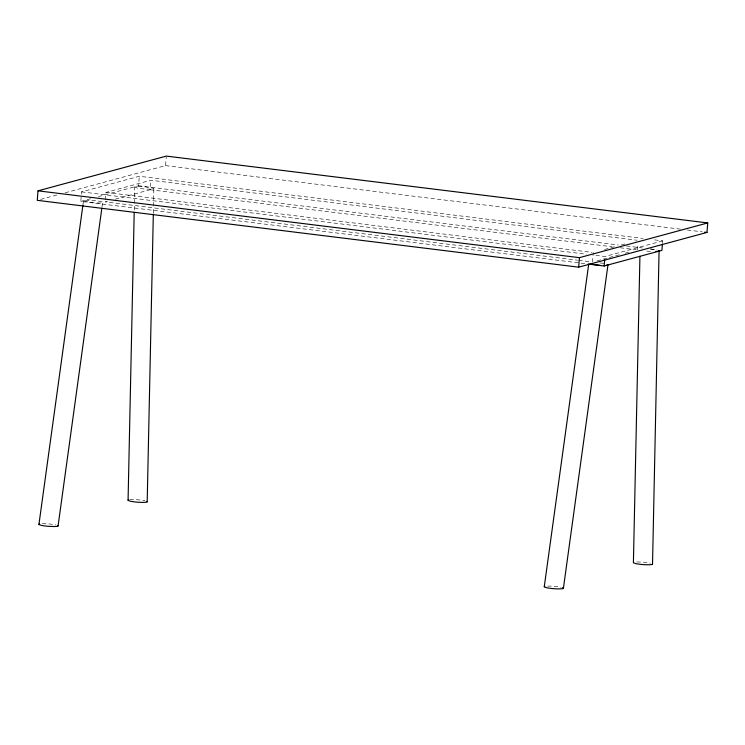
<?xml version="1.0" encoding="UTF-8"?>
<svg xmlns="http://www.w3.org/2000/svg" width="745" height="745" viewBox="0 0 745 745"><rect width="100%" height="100%" fill="white"/><g stroke="black" fill="none" stroke-linecap="round" stroke-linejoin="round"><path stroke-width="0.56" stroke-dasharray="3.73 2.79" d="M134.249 210.118L134.37 204.316M134.398 203.161L134.743 186.921L142.612 186.446L153.749 188.289A9.881 1.22 4.6 0 1 150.49 189.174L145.992 189.09A9.489 1.173 4.6 0 1 136.968 187.973L134.743 186.921M153.34 212.977L153.47 207.175M153.489 206.011L153.861 188.615M584.76 263.609L80.795 201.401L81.559 191.893L139.296 176.267L643.075 238.456M105.427 199.781L106.023 192.387L150.937 180.234L637.059 240.235M98.526 196.596L138.533 185.766L139.296 176.267M115.363 199.157L150.164 189.733L150.937 180.234M65.141 192.787L165.567 165.604L166.247 157.158M592.536 262.044L593.299 252.536M637.45 249.882L637.962 243.55M662.51 242.982L662.678 240.877L652.303 239.592M82.881 205.387L83.515 200.787L91.384 200.312A9.489 1.173 4.6 0 1 100.407 201.429L102.521 202.156A9.881 1.22 4.6 0 1 99.262 203.04L89.819 202.51L83.515 200.787M102 207.082L102.633 202.482M40.593 199.427L58.445 194.594M80.795 201.401L90.732 198.71M107.504 201.28L105.259 201.895L577.524 260.191M604.53 249.501L615.761 246.455M621.367 244.937L625.865 243.727M662.678 240.877L604.931 256.504L594.557 255.218M597.034 260.825L608.255 257.789M609.382 257.481L619.486 254.743M625.102 253.226L629.59 252.015M42.325 523.707L46.823 523.791A9.489 1.173 4.6 0 1 55.847 524.908M636.779 561.963L641.277 562.047A9.489 1.173 4.6 0 1 650.301 563.155M547.659 586.082L552.147 586.166A9.489 1.173 4.6 0 1 561.171 587.284M650.441 249.007L656.96 249.938M165.567 165.604L680.436 229.162M687.365 230.009L702.367 231.863M138.533 185.766L618.275 244.993M626.359 245.99L642.507 247.983M650.581 248.979L656.271 249.677M150.164 189.733L612.045 246.753M620.129 247.75L636.295 249.743M106.023 192.387L592.145 252.397M81.559 191.893L586.492 254.222M578.679 260.331L591.381 261.895M650.497 251.41A9.489 1.173 4.6 0 1 644.146 250.711M129.76 499.681A9.881 1.22 4.6 0 1 131.455 499.578L135.944 499.671A9.489 1.173 4.6 0 1 144.968 500.78M600.042 262.948A9.489 1.173 4.6 0 1 603.888 263.451"/><path stroke-width="1.12" d="M128.075 500.137L134.202 212.437M147.193 501.832L153.321 214.132M639.927 256.252L633.408 562.522A9.881 1.22 4.6 0 0 633.52 562.838L635.634 563.574A9.489 1.173 4.6 0 0 644.658 564.682L649.146 564.775A9.881 1.22 4.6 0 0 652.406 563.89M652.527 564.216L659.074 250.665M38.014 190.832L37.25 200.331L578.669 267.166L706.986 232.431L707.75 222.932L166.331 156.096L38.014 190.832L579.433 257.668L707.75 222.932M578.669 267.166L579.433 257.668M588.224 264.037L604.167 266.002L604.679 259.67M662.417 244.043L661.914 250.376L604.167 266.002M38.954 524.266L82.881 205.387M58.073 525.961L101.841 208.237M544.278 586.641L588.69 264.317M563.397 588.336L607.967 264.857L606.281 265.313M659.185 250.99L655.814 251.549M600.097 265.332L591.074 264.214M704.677 232.151L706.986 232.431M562.522 587.656L563.285 588.01A9.881 1.22 4.6 0 1 560.026 588.895L555.528 588.811A9.489 1.173 4.6 0 1 546.504 587.693L544.399 586.967A9.881 1.22 4.6 0 1 544.818 586.38M128.615 499.876A9.881 1.22 4.6 0 0 128.196 500.463L130.3 501.199A9.489 1.173 4.6 0 0 139.324 502.307L143.822 502.391A9.881 1.22 4.6 0 0 147.082 501.515M57.961 525.635A9.881 1.22 4.6 0 1 54.702 526.519L50.204 526.436A9.489 1.173 4.6 0 1 41.18 525.318L39.066 524.592A9.881 1.22 4.6 0 1 39.494 523.996"/></g></svg>
